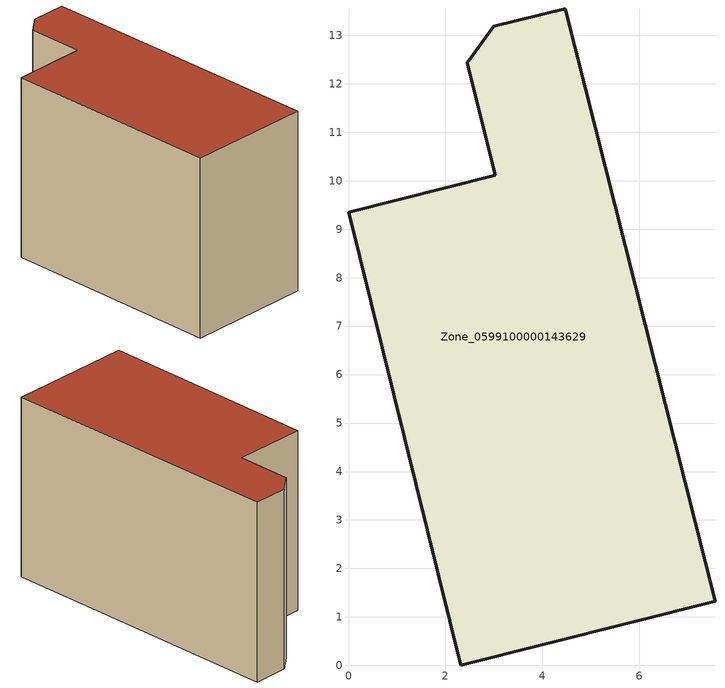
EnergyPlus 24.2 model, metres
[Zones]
Zone_0599100000143629
 floor ground (C_G): 2.99,13.18 4.47,13.55 7.56,1.32 2.31,0 0,9.35 3.03,10.11 2.45,12.43 z0
 wall outside (C_F): 0,9.35 2.31,0 7.56,1.32 4.47,13.55 2.99,13.18 2.45,12.43 3.03,10.11 0,9.35 z0:7.84
 roof outside (C_R): 4.47,13.55 2.99,13.18 2.45,12.43 3.03,10.11 0,9.35 2.31,0 7.56,1.32 z7.84
[BUILDING]
Pand.0599100000143629: North Axis=0; Terrain=City; Loads Convergence Tolerance Value=0.04; Temperature Convergence Tolerance Value=0.4; Solar Distribution=FullExterior; Maximum Number of Warmup Days=25; Minimum Number of Warmup Days=1
[Site:Location]
Rotterdam.The.Hague.AP_ZH_NLD Design_Conditions: Latitude=51.96; Longitude=4.45; Time Zone=1; Elevation=-4.5
[SITE:GROUNDTEMPERATURE:BUILDINGSURFACE]
18, 18, 18, 18, 18, 18, 18, 18, 18, 18, 18, 18
[MATERIAL] Thermal Absorptance=0.9; Solar Absorptance=0.7; Visible Absorptance=0.7
Name | Roughness | Thickness | Conductivity | Density | Specific Heat
G.TI.1975-1991 | MediumSmooth | 0.15 | 0.288461 | 540 | 1210
F.TI.1975-1991 | Rough | 0.3 | 0.230769 | 1920 | 840
R.TI.1975-1991 | MediumRough | 0.2 | 0.153846 | 1500 | 1000
[CONSTRUCTION]
C_G: G.TI.1975-1991
C_F: F.TI.1975-1991
C_R: R.TI.1975-1991
[ZONE]
Zone_0599100000143629: Type=1; Multiplier=1; Ceiling Height=Autocalculate; Volume=Autocalculate; Floor Area=autocalculate; Part of Total Floor Area=Yes
[ZONEINFILTRATION:DESIGNFLOWRATE]
Infil_Zone_0599100000143629: Zone or ZoneList or Space or SpaceList=Zone_0599100000143629; Schedule=AlwaysOn; Design Flow Rate Calculation Method=Flow/Area; Flow Rate per Floor Area=0.003; Constant Term Coefficient=1; Temperature Term Coefficient=0; Velocity Term Coefficient=0; Velocity Squared Term Coefficient=0
[HVACTEMPLATE:ZONE:IDEALLOADSAIRSYSTEM]
Zone_0599100000143629: Maximum Heating Supply Air Temperature=50; Minimum Cooling Supply Air Temperature=13; Maximum Heating Supply Air Humidity Ratio=0.0156; Minimum Cooling Supply Air Humidity Ratio=0.0077; Heating Limit=NoLimit; Cooling Limit=NoLimit; Dehumidification Control Type=ConstantSensibleHeatRatio; Cooling Sensible Heat Ratio=0.7; Dehumidification Setpoint=60; Humidification Control Type=None; Humidification Setpoint=30; Outdoor Air Method=None; Outdoor Air Flow Rate per Person=0.00944; Outdoor Air Flow Rate per Zone Floor Area=0; Outdoor Air Flow Rate per Zone=0; Demand Controlled Ventilation Type=None; Outdoor Air Economizer Type=NoEconomizer; Heat Recovery Type=None; Sensible Heat Recovery Effectiveness=0.7; Latent Heat Recovery Effectiveness=0.65
[ZONECONTROL:THERMOSTAT]
ThermostatControl_Zone_0599100000143629: Zone or ZoneList=Zone_0599100000143629; Control Type Schedule=DualSetpointControlType; Control 1=Thermostat_Zone_0599100000143629; Temperature Difference Between Cutout And Setpoint=0
[THERMOSTATSETPOINT:DUALSETPOINT]
Thermostat_Zone_0599100000143629: Heating Setpoint Temperature Schedule=HeatingSetpoint_Zone_0599100000143629; Cooling Setpoint Temperature Schedule=CoolingSetpoint_Zone_0599100000143629
[SCHEDULE:COMPACT]
HeatingSetpoint_Zone_0599100000143629: Through: 12/31, For: AllDays, Until: 24:00, 21
CoolingSetpoint_Zone_0599100000143629: Through: 12/31, For: AllDays, Until: 24:00, 24
DualSetpointControlType: Through: 12/31, For: AllDays, Until: 24:00, 4
AlwaysOn: Through: 12/31, For: AllDays, Until: 24:00, 1
